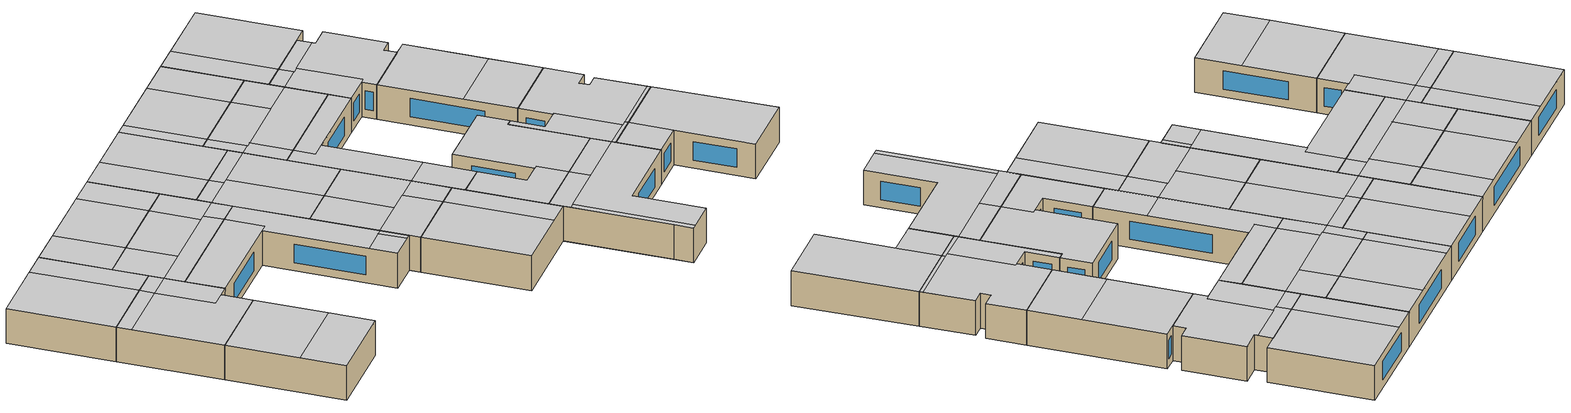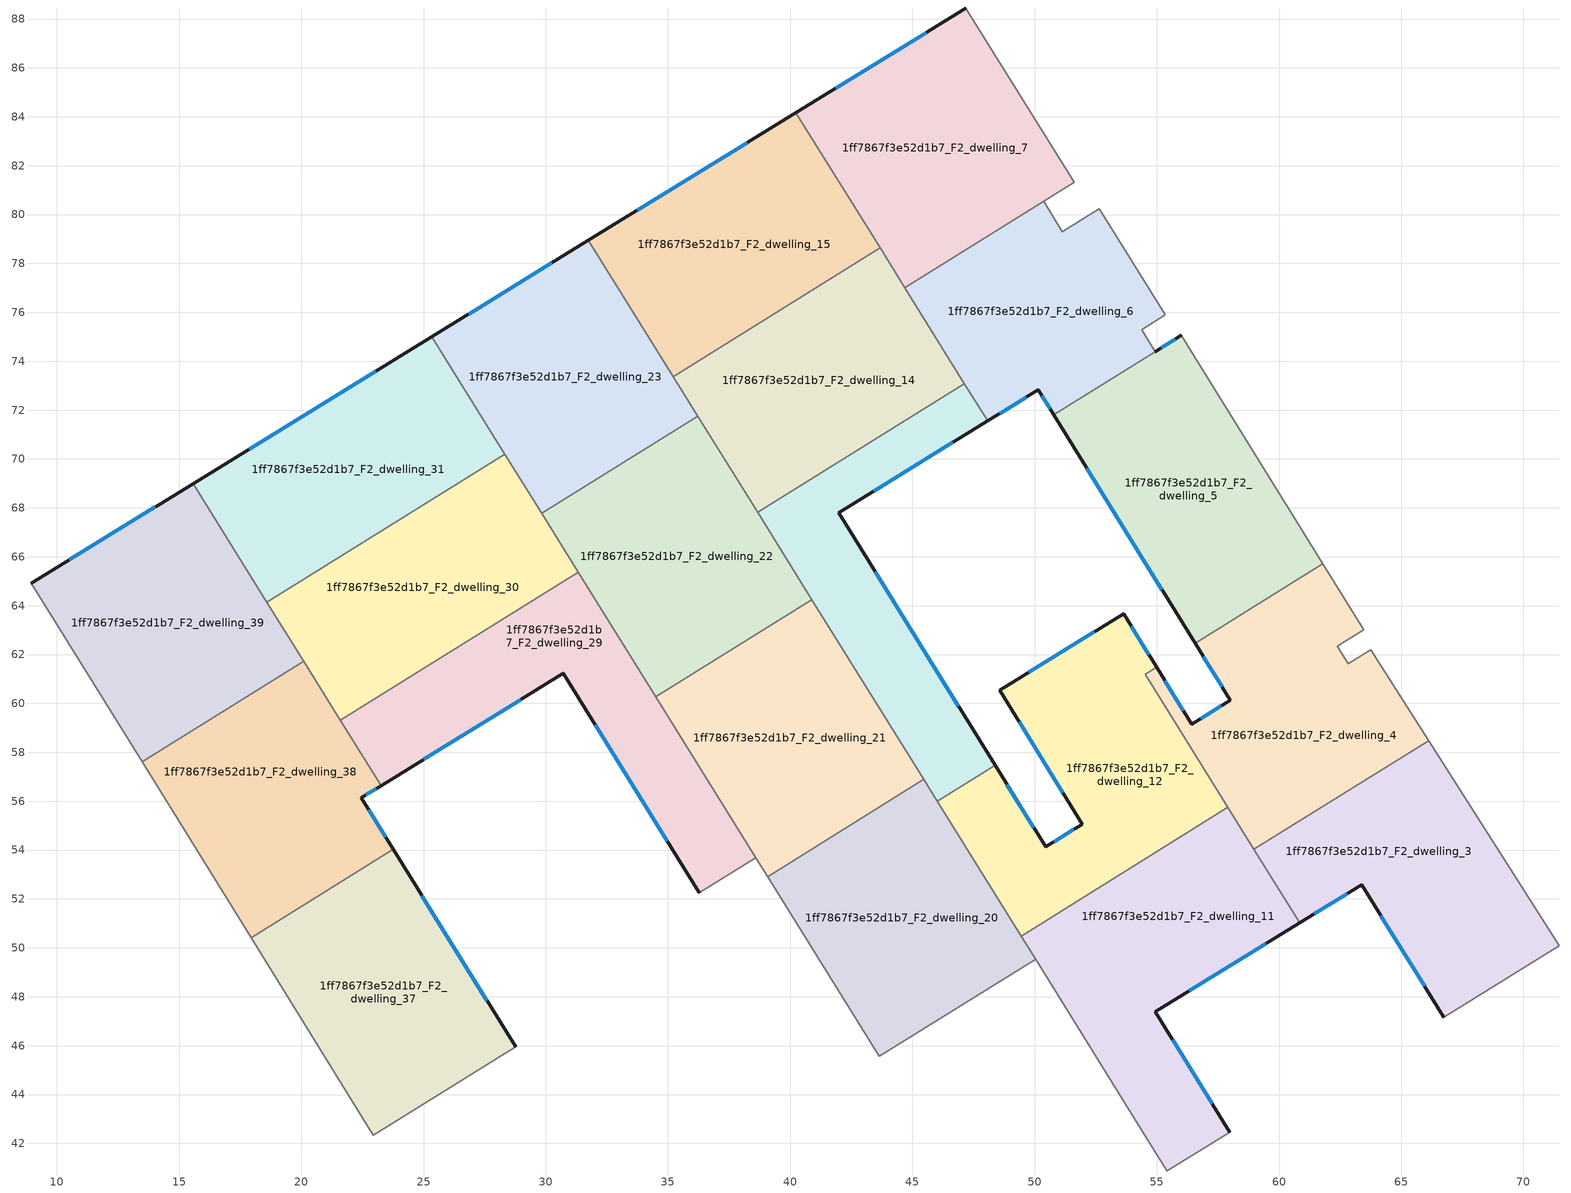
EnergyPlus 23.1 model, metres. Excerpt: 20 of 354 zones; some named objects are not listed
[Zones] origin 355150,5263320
1ff7867f3e52d1b7_F2_dwelling_11
 floor to 1ff7867f3e52d1b7_F1_dwelling_11 (EU_floor_Construction): 57.91,55.75 60.84,51.03 54.93,47.39 57.98,42.46 55.42,40.87 49.45,50.49 z6
 wall outside (EU_wall_Construction): 57.98,42.46 54.93,47.39 60.84,51.03 z6:9
 wall to 1ff7867f3e52d1b7_F2_dwelling_10 (EU_wall_Construction): 55.42,40.87 57.98,42.46 z6:9
 wall to 1ff7867f3e52d1b7_F2_dwelling_12 (EU_wall_Construction): 57.91,55.75 49.45,50.49 z6:9
 wall to 1ff7867f3e52d1b7_F2_dwelling_19 (EU_wall_Construction): 50.04,49.53 54.61,42.18 z6:9
 wall to 1ff7867f3e52d1b7_F2_dwelling_3 (EU_wall_Construction): 60.84,51.03 58.97,54.03 z6:9
 wall to 1ff7867f3e52d1b7_F2_dwelling_18 (EU_wall_Construction): 54.61,42.17 55.42,40.87 z6:9
 wall to 1ff7867f3e52d1b7_F2_dwelling_20 (EU_wall_Construction): 49.45,50.48 50.04,49.53 z6:9
 wall to 1ff7867f3e52d1b7_F2_dwelling_4 (EU_wall_Construction): 58.97,54.03 57.91,55.75 z6:9
 window (EU_Window_Construction): 57.27,43.62 55.65,46.24 / 56.32,48.25 59.45,50.18 z6.7:8.3
 ceiling to 1ff7867f3e52d1b7_F3_dwelling_21 (EU_floor_Construction): 57.98,42.46 54.93,47.39 60.84,51.03 58.81,54.3 50.74,49.28 55.82,41.12 z9
 ceiling to 1ff7867f3e52d1b7_F3_dwelling_15 (EU_floor_Construction): 58.81,54.3 57.91,55.75 53.6,53.07 54.5,51.62 z9
 ceiling to 1ff7867f3e52d1b7_F3_dwelling_16 (EU_floor_Construction): 54.5,51.62 53.6,53.07 49.45,50.49 50.35,49.04 z9
 ceiling to 1ff7867f3e52d1b7_F3_dwelling_22 (EU_floor_Construction): 55.82,41.12 50.74,49.28 50.35,49.04 55.42,40.87 z9
1ff7867f3e52d1b7_F2_dwelling_12
 floor to 1ff7867f3e52d1b7_F1_dwelling_12 (EU_floor_Construction): 54.99,61.48 54.52,61.19 57.91,55.75 49.45,50.49 46.02,56 48.38,57.46 50.45,54.13 51.96,55.06 48.57,60.54 53.64,63.66 z6
 wall outside (EU_wall_Construction): 54.99,61.48 53.64,63.66 48.57,60.54 51.96,55.06 50.45,54.13 48.38,57.46 z6:9
 wall to 1ff7867f3e52d1b7_F2_dwelling_13 (EU_wall_Construction): 48.38,57.46 46.02,56 z6:9
 wall to 1ff7867f3e52d1b7_F2_dwelling_4 (EU_wall_Construction): 57.91,55.75 54.52,61.19 54.99,61.48 z6:9
 wall to 1ff7867f3e52d1b7_F2_dwelling_20 (EU_wall_Construction): 46.02,56 49.45,50.49 z6:9
 window (EU_Window_Construction): 49.96,54.91 48.87,56.68 / 51.6,54.84 50.8,54.35 / 49.36,59.25 51.16,56.35 / 52.45,62.93 49.76,61.27 / 54.67,61.99 53.95,63.15 z6.7:8.3
 ceiling to 1ff7867f3e52d1b7_F3_dwelling_15 (EU_floor_Construction): 57.91,55.75 54.52,61.19 54.99,61.48 53.64,63.66 48.57,60.54 51.96,55.06 52.24,55.24 53.6,53.07 z9
 ceiling to 1ff7867f3e52d1b7_F3_dwelling_16 (EU_floor_Construction): 53.6,53.07 52.24,55.24 50.45,54.13 48.38,57.46 46.02,56 49.45,50.49 z9
1ff7867f3e52d1b7_F2_dwelling_13
 floor to 1ff7867f3e52d1b7_F1_dwelling_13 (EU_floor_Construction): 47.13,73.08 48.08,71.56 41.98,67.81 48.38,57.46 46.02,56 38.67,67.82 z6
 wall outside (EU_wall_Construction): 48.38,57.46 41.98,67.81 48.08,71.56 z6:9
 wall to 1ff7867f3e52d1b7_F2_dwelling_21 (EU_wall_Construction): 40.89,64.25 45.46,56.89 z6:9
 wall to 1ff7867f3e52d1b7_F2_dwelling_14 (EU_wall_Construction): 47.13,73.08 38.67,67.82 z6:9
 wall to 1ff7867f3e52d1b7_F2_dwelling_6 (EU_wall_Construction): 48.08,71.56 47.13,73.08 z6:9
 wall to 1ff7867f3e52d1b7_F2_dwelling_20 (EU_wall_Construction): 45.46,56.89 46.02,56 z6:9
 wall to 1ff7867f3e52d1b7_F2_dwelling_22 (EU_wall_Construction): 38.67,67.82 40.89,64.25 z6:9
 window (EU_Window_Construction): 43.41,68.69 46.64,70.68 / 46.88,59.89 43.48,65.38 z6.7:8.3
 ceiling to 1ff7867f3e52d1b7_F3_dwelling_10 (EU_floor_Construction): 46.15,61.07 41.98,67.81 40.86,67.12 39.94,68.61 38.67,67.82 43.78,59.6 z9
 ceiling to 1ff7867f3e52d1b7_F3_dwelling_9 (EU_floor_Construction): 48.08,71.56 47.13,73.08 39.94,68.61 40.86,67.12 z9
 ceiling to 1ff7867f3e52d1b7_F3_dwelling_16 (EU_floor_Construction): 48.38,57.46 46.15,61.07 43.78,59.6 46.02,56 z9
1ff7867f3e52d1b7_F2_dwelling_14
 floor to 1ff7867f3e52d1b7_F1_dwelling_14 (EU_floor_Construction): 43.68,78.63 47.13,73.08 38.67,67.82 35.21,73.37 z6
 wall to 1ff7867f3e52d1b7_F2_dwelling_15 (EU_wall_Construction): 43.68,78.63 35.21,73.37 z6:9
 wall to 1ff7867f3e52d1b7_F2_dwelling_22 (EU_wall_Construction): 36.22,71.75 38.67,67.82 z6:9
 wall to 1ff7867f3e52d1b7_F2_dwelling_7 (EU_wall_Construction): 44.69,77.01 43.68,78.63 z6:9
 wall to 1ff7867f3e52d1b7_F2_dwelling_6 (EU_wall_Construction): 47.13,73.08 44.69,77.01 z6:9
 wall to 1ff7867f3e52d1b7_F2_dwelling_23 (EU_wall_Construction): 35.21,73.37 36.22,71.75 z6:9
 ceiling to 1ff7867f3e52d1b7_F3_dwelling_2 (EU_floor_Construction): 42.54,74.24 40.88,76.9 36.12,73.94 37.77,71.27 z9
 ceiling to 1ff7867f3e52d1b7_F3_dwelling_9 (EU_floor_Construction): 47.13,73.08 45.33,75.97 38.14,71.5 39.94,68.61 z9
 ceiling to 1ff7867f3e52d1b7_F3_dwelling_1 (EU_floor_Construction): 45.33,75.97 43.68,78.63 40.88,76.9 42.54,74.24 z9
 ceiling to 1ff7867f3e52d1b7_F3_dwelling_10 (EU_floor_Construction): 39.94,68.61 38.14,71.5 36.87,70.71 38.67,67.82 z9
 ceiling to 1ff7867f3e52d1b7_F3_dwelling_3 (EU_floor_Construction): 37.77,71.27 36.12,73.94 35.21,73.37 36.87,70.71 z9
1ff7867f3e52d1b7_F2_dwelling_15
 floor to 1ff7867f3e52d1b7_F1_dwelling_15 (EU_floor_Construction): 40.23,84.17 43.68,78.63 35.21,73.37 31.75,78.95 z6
 wall outside (EU_wall_Construction): 40.23,84.17 31.75,78.95 z6:9
 wall to 1ff7867f3e52d1b7_F2_dwelling_23 (EU_wall_Construction): 31.75,78.95 35.21,73.37 z6:9
 wall to 1ff7867f3e52d1b7_F2_dwelling_7 (EU_wall_Construction): 43.68,78.64 40.23,84.17 z6:9
 window (EU_Window_Construction): 38.24,82.94 33.74,80.17 z6.7:8.3
 ceiling to 1ff7867f3e52d1b7_F3_dwelling_1 (EU_floor_Construction): 43.68,78.63 40.23,84.17 37.43,82.45 40.88,76.9 z9
 ceiling to 1ff7867f3e52d1b7_F3_dwelling_2 (EU_floor_Construction): 40.88,76.9 37.43,82.45 32.66,79.5 36.12,73.94 z9
 ceiling adiabatic (EU_roof_Construction): 36.12,73.94 32.66,79.5 31.75,78.95 35.21,73.37 z9
1ff7867f3e52d1b7_F2_dwelling_20
 floor to 1ff7867f3e52d1b7_F1_dwelling_20 (EU_floor_Construction): 45.46,56.89 50.04,49.53 43.65,45.56 39.07,52.92 z6
 wall to 1ff7867f3e52d1b7_F2_dwelling_19 (EU_wall_Construction): 43.65,45.56 50.04,49.53 z6:9
 wall to 1ff7867f3e52d1b7_F2_dwelling_21 (EU_wall_Construction): 45.46,56.89 39.07,52.92 z6:9
 wall to 1ff7867f3e52d1b7_F2_dwelling_28 (EU_wall_Construction): 39.07,52.92 43.65,45.56 z6:9
 ceiling to 1ff7867f3e52d1b7_F3_dwelling_17 (EU_floor_Construction): 48.22,48.4 43.64,55.76 39.07,52.92 43.65,45.56 z9
 ceiling to 1ff7867f3e52d1b7_F3_dwelling_16 (EU_floor_Construction): 50.04,49.53 45.46,56.89 43.64,55.76 48.22,48.4 z9
1ff7867f3e52d1b7_F2_dwelling_21
 floor to 1ff7867f3e52d1b7_F1_dwelling_21 (EU_floor_Construction): 40.89,64.25 45.46,56.89 39.07,52.92 34.5,60.28 z6
 wall to 1ff7867f3e52d1b7_F2_dwelling_22 (EU_wall_Construction): 40.89,64.25 34.5,60.28 z6:9
 wall to 1ff7867f3e52d1b7_F2_dwelling_29 (EU_wall_Construction): 34.5,60.28 38.59,53.69 z6:9
 wall to 1ff7867f3e52d1b7_F2_dwelling_28 (EU_wall_Construction): 38.59,53.69 39.07,52.92 z6:9
 ceiling to 1ff7867f3e52d1b7_F3_dwelling_17 (EU_floor_Construction): 43.64,55.76 41.96,58.46 37.39,55.62 39.07,52.92 z9
 ceiling to 1ff7867f3e52d1b7_F3_dwelling_11 (EU_floor_Construction): 40.35,57.47 37.46,62.12 34.5,60.28 37.39,55.62 z9
 ceiling to 1ff7867f3e52d1b7_F3_dwelling_10 (EU_floor_Construction): 43.78,59.6 40.89,64.25 37.46,62.12 40.35,57.47 z9
 ceiling to 1ff7867f3e52d1b7_F3_dwelling_16 (EU_floor_Construction): 45.46,56.89 43.78,59.6 41.96,58.46 43.64,55.76 z9
1ff7867f3e52d1b7_F2_dwelling_22
 floor to 1ff7867f3e52d1b7_F1_dwelling_22 (EU_floor_Construction): 36.22,71.75 40.89,64.25 34.5,60.28 29.84,67.78 z6
 wall to 1ff7867f3e52d1b7_F2_dwelling_23 (EU_wall_Construction): 36.22,71.75 29.84,67.78 z6:9
 wall to 1ff7867f3e52d1b7_F2_dwelling_30 (EU_wall_Construction): 29.84,67.78 31.33,65.37 z6:9
 wall to 1ff7867f3e52d1b7_F2_dwelling_29 (EU_wall_Construction): 31.33,65.37 34.5,60.28 z6:9
 ceiling to 1ff7867f3e52d1b7_F3_dwelling_10 (EU_floor_Construction): 40.89,64.25 36.87,70.71 33.44,68.58 37.46,62.12 z9
 ceiling to 1ff7867f3e52d1b7_F3_dwelling_11 (EU_floor_Construction): 37.46,62.12 33.44,68.58 30.48,66.74 34.5,60.28 z9
 ceiling to 1ff7867f3e52d1b7_F3_dwelling_3 (EU_floor_Construction): 36.87,70.71 36.22,71.75 32.38,69.36 33.02,68.32 z9
 ceiling to 1ff7867f3e52d1b7_F3_dwelling_4 (EU_floor_Construction): 33.02,68.32 32.38,69.36 29.84,67.78 30.48,66.74 z9
1ff7867f3e52d1b7_F2_dwelling_23
 floor to 1ff7867f3e52d1b7_F1_dwelling_23 (EU_floor_Construction): 31.75,78.95 36.22,71.75 29.84,67.78 25.34,75 z6
 wall outside (EU_wall_Construction): 31.75,78.95 25.34,75 z6:9
 wall to 1ff7867f3e52d1b7_F2_dwelling_31 (EU_wall_Construction): 25.34,75 28.33,70.2 z6:9
 wall to 1ff7867f3e52d1b7_F2_dwelling_30 (EU_wall_Construction): 28.33,70.2 29.84,67.78 z6:9
 window (EU_Window_Construction): 30.24,78.02 26.85,75.93 z6.7:8.3
 ceiling to 1ff7867f3e52d1b7_F3_dwelling_3 (EU_floor_Construction): 36.22,71.75 31.75,78.95 27.89,76.57 32.38,69.36 z9
 ceiling adiabatic (EU_roof_Construction): 32.38,69.36 27.89,76.57 25.34,75 29.84,67.78 z9
1ff7867f3e52d1b7_F2_dwelling_29
 floor to 1ff7867f3e52d1b7_F1_dwelling_29 (EU_floor_Construction): 31.33,65.37 38.59,53.69 36.28,52.25 30.72,61.22 23.26,56.63 21.59,59.32 z6
 wall outside (EU_wall_Construction): 23.26,56.63 30.72,61.22 36.28,52.25 z6:9
 wall to 1ff7867f3e52d1b7_F2_dwelling_30 (EU_wall_Construction): 31.33,65.37 21.59,59.32 z6:9
 wall to 1ff7867f3e52d1b7_F2_dwelling_28 (EU_wall_Construction): 36.28,52.25 38.59,53.69 z6:9
 wall to 1ff7867f3e52d1b7_F2_dwelling_38 (EU_wall_Construction): 21.59,59.32 23.26,56.63 z6:9
 window (EU_Window_Construction): 32.03,59.12 34.98,54.36 / 25.01,57.71 28.97,60.15 z6.7:8.3
 ceiling to 1ff7867f3e52d1b7_F3_dwelling_11 (EU_floor_Construction): 37.39,55.62 31.33,65.37 29.59,64.29 31.29,61.57 30.72,61.22 35.08,54.19 z9
 ceiling to 1ff7867f3e52d1b7_F3_dwelling_18 (EU_floor_Construction): 38.22,53.45 37.01,55.39 35.08,54.19 36.28,52.25 z9
 ceiling to 1ff7867f3e52d1b7_F3_dwelling_12 (EU_floor_Construction): 31.29,61.57 29.59,64.29 21.59,59.32 23.26,56.63 z9
 ceiling to 1ff7867f3e52d1b7_F3_dwelling_17 (EU_floor_Construction): 38.59,53.69 37.39,55.62 37.01,55.39 38.22,53.45 z9
1ff7867f3e52d1b7_F2_dwelling_3
 floor to 1ff7867f3e52d1b7_F1_dwelling_3 (EU_floor_Construction): 66.11,58.48 71.45,50.08 66.74,47.15 63.38,52.59 60.84,51.03 58.97,54.04 z6
 wall outside (EU_wall_Construction): 60.84,51.03 63.38,52.59 66.74,47.15 z6:9
 wall to 1ff7867f3e52d1b7_F2_dwelling_4 (EU_wall_Construction): 66.11,58.48 58.97,54.04 z6:9
 wall adiabatic (EU_wall_Construction): 71.45,50.08 66.11,58.48 z6:9
 wall to 1ff7867f3e52d1b7_F2_dwelling_2 (EU_wall_Construction): 66.74,47.15 71.45,50.08 z6:9
 window (EU_Window_Construction): 64.17,51.31 65.95,48.43 / 61.44,51.4 62.78,52.22 z6.7:8.3
 ceiling to 1ff7867f3e52d1b7_F3_dwelling_20 (EU_floor_Construction): 71.45,50.08 66.11,58.48 61.53,55.62 63.4,52.61 63.38,52.59 66.74,47.15 z9
 ceiling to 1ff7867f3e52d1b7_F3_dwelling_21 (EU_floor_Construction): 63.4,52.61 61.53,55.62 58.97,54.04 60.84,51.03 z9
1ff7867f3e52d1b7_F2_dwelling_30
 floor to 1ff7867f3e52d1b7_F1_dwelling_30 (EU_floor_Construction): 28.33,70.2 31.33,65.37 21.59,59.32 18.59,64.14 z6
 wall to 1ff7867f3e52d1b7_F2_dwelling_31 (EU_wall_Construction): 28.33,70.2 18.59,64.14 z6:9
 wall to 1ff7867f3e52d1b7_F2_dwelling_39 (EU_wall_Construction): 18.59,64.14 20.1,61.72 z6:9
 wall to 1ff7867f3e52d1b7_F2_dwelling_38 (EU_wall_Construction): 20.1,61.72 21.59,59.32 z6:9
 ceiling to 1ff7867f3e52d1b7_F3_dwelling_12 (EU_floor_Construction): 29.59,64.29 28.74,65.66 20.74,60.68 21.59,59.32 z9
 ceiling to 1ff7867f3e52d1b7_F3_dwelling_5 (EU_floor_Construction): 28.28,65.37 26.13,68.83 21.4,65.89 23.55,62.43 z9
 ceiling to 1ff7867f3e52d1b7_F3_dwelling_11 (EU_floor_Construction): 31.33,65.37 30.48,66.74 28.74,65.66 29.59,64.29 z9
 ceiling to 1ff7867f3e52d1b7_F3_dwelling_6 (EU_floor_Construction): 23.55,62.43 21.4,65.89 18.59,64.14 20.74,60.68 z9
 ceiling to 1ff7867f3e52d1b7_F3_dwelling_4 (EU_floor_Construction): 30.48,66.74 28.33,70.2 26.13,68.83 28.28,65.37 z9
1ff7867f3e52d1b7_F2_dwelling_31
 floor to 1ff7867f3e52d1b7_F1_dwelling_31 (EU_floor_Construction): 25.34,75 28.33,70.2 18.59,64.14 15.58,68.99 z6
 wall outside (EU_wall_Construction): 25.34,75 15.58,68.99 z6:9
 wall to 1ff7867f3e52d1b7_F2_dwelling_39 (EU_wall_Construction): 15.58,68.99 18.59,64.15 z6:9
 window (EU_Window_Construction): 23.05,73.59 17.87,70.41 z6.7:8.3
 ceiling to 1ff7867f3e52d1b7_F3_dwelling_5 (EU_floor_Construction): 26.13,68.83 23.14,73.65 18.4,70.73 21.4,65.89 z9
 ceiling adiabatic (EU_roof_Construction): 21.4,65.89 18.4,70.73 15.58,68.99 18.59,64.14 z9
 ceiling to 1ff7867f3e52d1b7_F3_dwelling_4 (EU_floor_Construction): 28.33,70.2 25.34,75 23.14,73.65 26.13,68.83 z9
1ff7867f3e52d1b7_F2_dwelling_37
 floor to 1ff7867f3e52d1b7_F1_dwelling_37 (EU_floor_Construction): 23.76,54.03 28.77,45.94 22.95,42.33 17.94,50.42 z6
 wall outside (EU_wall_Construction): 28.77,45.94 23.76,54.03 z6:9
 wall to 1ff7867f3e52d1b7_F2_dwelling_36 (EU_wall_Construction): 22.95,42.33 28.77,45.94 z6:9
 wall adiabatic (EU_wall_Construction): 17.94,50.42 22.95,42.33 z6:9
 wall to 1ff7867f3e52d1b7_F2_dwelling_38 (EU_wall_Construction): 23.76,54.03 17.94,50.42 z6:9
 window (EU_Window_Construction): 27.59,47.84 24.93,52.13 z6.7:8.3
 ceiling to 1ff7867f3e52d1b7_F3_dwelling_13 (EU_floor_Construction): 26.84,49.06 23.76,54.03 17.94,50.42 21.02,45.44 z9
 ceiling to 1ff7867f3e52d1b7_F3_dwelling_19 (EU_floor_Construction): 28.77,45.94 26.84,49.06 21.02,45.44 22.95,42.33 z9
1ff7867f3e52d1b7_F2_dwelling_38
 floor to 1ff7867f3e52d1b7_F1_dwelling_38 (EU_floor_Construction): 20.1,61.72 23.26,56.63 22.45,56.14 23.76,54.03 17.94,50.42 13.49,57.61 z6
 wall outside (EU_wall_Construction): 23.76,54.03 22.45,56.14 23.26,56.63 z6:9
 wall adiabatic (EU_wall_Construction): 13.49,57.61 17.94,50.42 z6:9
 wall to 1ff7867f3e52d1b7_F2_dwelling_39 (EU_wall_Construction): 20.1,61.72 13.49,57.61 z6:9
 window (EU_Window_Construction): 22.64,56.25 23.07,56.52 / 23.45,54.53 22.76,55.64 z6.7:8.3
 ceiling to 1ff7867f3e52d1b7_F3_dwelling_13 (EU_floor_Construction): 23.76,54.03 22.45,56.14 21.33,55.45 18.82,59.49 14.13,56.57 17.94,50.42 z9
 ceiling to 1ff7867f3e52d1b7_F3_dwelling_7 (EU_floor_Construction): 18.82,59.49 18.84,59.5 18.2,60.54 13.49,57.61 14.13,56.57 z9
 ceiling to 1ff7867f3e52d1b7_F3_dwelling_12 (EU_floor_Construction): 23.26,56.63 20.74,60.68 18.82,59.49 21.33,55.45 z9
 ceiling to 1ff7867f3e52d1b7_F3_dwelling_6 (EU_floor_Construction): 20.74,60.68 20.1,61.72 18.2,60.54 18.84,59.5 z9
1ff7867f3e52d1b7_F2_dwelling_39
 floor to 1ff7867f3e52d1b7_F1_dwelling_39 (EU_floor_Construction): 15.58,68.99 20.1,61.72 13.49,57.61 8.96,64.92 z6
 wall outside (EU_wall_Construction): 15.58,68.99 8.96,64.92 z6:9
 wall adiabatic (EU_wall_Construction): 8.96,64.92 13.49,57.61 z6:9
 window (EU_Window_Construction): 14.02,68.04 10.51,65.88 z6.7:8.3
 ceiling to 1ff7867f3e52d1b7_F3_dwelling_7 (EU_floor_Construction): 18.2,60.54 13.67,67.82 8.96,64.92 13.49,57.61 z9
 ceiling to 1ff7867f3e52d1b7_F3_dwelling_6 (EU_floor_Construction): 20.1,61.72 15.58,68.99 13.67,67.82 18.2,60.54 z9
1ff7867f3e52d1b7_F2_dwelling_4
 floor to 1ff7867f3e52d1b7_F1_dwelling_4 (EU_floor_Construction): 63.46,63.01 62.38,62.33 62.83,61.62 63.75,62.2 66.11,58.48 58.97,54.04 54.52,61.19 54.99,61.48 56.43,59.16 58.01,60.13 56.57,62.46 61.79,65.71 z6
 wall outside (EU_wall_Construction): 56.57,62.46 58.01,60.13 56.43,59.16 54.99,61.48 z6:9
 wall to 1ff7867f3e52d1b7_F2_dwelling_5 (EU_wall_Construction): 61.79,65.71 56.57,62.46 z6:9
 wall adiabatic (EU_wall_Construction): 66.11,58.48 63.75,62.2 62.83,61.62 62.38,62.33 63.46,63.01 61.79,65.71 z6:9
 window (EU_Window_Construction): 57.64,59.9 56.8,59.38 / 56.91,61.91 57.67,60.67 / 56.09,59.7 55.33,60.93 z6.7:8.3
 ceiling to 1ff7867f3e52d1b7_F3_dwelling_14 (EU_floor_Construction): 65.95,58.74 63.75,62.2 62.83,61.62 62.38,62.33 63.46,63.01 61.79,65.71 56.57,62.46 58.01,60.13 58.17,60.23 61.01,55.67 z9
 ceiling to 1ff7867f3e52d1b7_F3_dwelling_21 (EU_floor_Construction): 61.53,55.62 61.36,55.89 58.81,54.3 58.97,54.04 z9
 ceiling to 1ff7867f3e52d1b7_F3_dwelling_20 (EU_floor_Construction): 66.11,58.48 65.95,58.74 61.36,55.89 61.53,55.62 z9
 ceiling to 1ff7867f3e52d1b7_F3_dwelling_15 (EU_floor_Construction): 61.01,55.67 58.17,60.22 58.01,60.12 56.43,59.16 54.99,61.48 54.52,61.19 58.81,54.3 z9
1ff7867f3e52d1b7_F2_dwelling_5
 floor to 1ff7867f3e52d1b7_F1_dwelling_5 (EU_floor_Construction): 56,75.05 61.79,65.71 56.57,62.46 50.78,71.81 z6
 wall outside (EU_wall_Construction): 50.78,71.81 56.57,62.46 / 56,75.05 54.94,74.39 z6:9
 wall adiabatic (EU_wall_Construction): 61.79,65.71 56,75.05 z6:9
 wall to 1ff7867f3e52d1b7_F2_dwelling_6 (EU_wall_Construction): 54.94,74.39 50.78,71.81 z6:9
 window (EU_Window_Construction): 52.14,69.61 55.21,64.65 / 55.75,74.9 55.19,74.55 z6.7:8.3
 ceiling to 1ff7867f3e52d1b7_F3_dwelling_8 (EU_floor_Construction): 59.51,69.38 56,75.05 50.78,71.81 54.29,66.13 z9
 ceiling to 1ff7867f3e52d1b7_F3_dwelling_14 (EU_floor_Construction): 61.79,65.71 59.51,69.38 54.29,66.13 56.57,62.46 z9
1ff7867f3e52d1b7_F2_dwelling_6
 floor to 1ff7867f3e52d1b7_F1_dwelling_6 (EU_floor_Construction): 52.65,80.23 55.33,75.89 54.38,75.3 54.93,74.39 50.78,71.81 50.15,72.83 48.08,71.56 44.69,77.01 50.37,80.54 51.14,79.3 z6
 wall outside (EU_wall_Construction): 48.08,71.56 50.15,72.83 50.78,71.81 z6:9
 wall to 1ff7867f3e52d1b7_F2_dwelling_7 (EU_wall_Construction): 50.37,80.54 44.69,77.01 z6:9
 wall adiabatic (EU_wall_Construction): 54.93,74.39 54.38,75.3 55.33,75.89 52.65,80.23 51.14,79.3 50.37,80.54 z6:9
 window (EU_Window_Construction): 50.3,72.59 50.63,72.05 / 48.56,71.86 49.66,72.53 z6.7:8.3
 ceiling to 1ff7867f3e52d1b7_F3_dwelling_8 (EU_floor_Construction): 54.93,74.39 54.38,75.3 55.33,75.89 52.65,80.23 51.14,79.3 51.01,79.5 47.76,77.48 50.51,73.05 50.15,72.83 50.78,71.81 z9
 ceiling to 1ff7867f3e52d1b7_F3_dwelling_0 (EU_floor_Construction): 51.01,79.5 50.37,80.54 46.67,78.24 47.32,77.21 z9
 ceiling to 1ff7867f3e52d1b7_F3_dwelling_9 (EU_floor_Construction): 50.51,73.05 47.76,77.48 45.33,75.97 48.08,71.56 z9
 ceiling to 1ff7867f3e52d1b7_F3_dwelling_1 (EU_floor_Construction): 47.31,77.21 46.67,78.24 44.69,77.01 45.33,75.97 z9
1ff7867f3e52d1b7_F2_dwelling_7
 floor to 1ff7867f3e52d1b7_F1_dwelling_7 (EU_floor_Construction): 47.19,88.45 51.62,81.31 50.37,80.54 44.69,77.01 40.23,84.17 z6
 wall outside (EU_wall_Construction): 47.19,88.45 40.23,84.17 z6:9
 wall adiabatic (EU_wall_Construction): 51.61,81.32 47.19,88.45 / 50.37,80.54 51.62,81.31 z6:9
 window (EU_Window_Construction): 45.56,87.45 41.87,85.18 z6.7:8.3
 ceiling to 1ff7867f3e52d1b7_F3_dwelling_0 (EU_floor_Construction): 50.37,80.54 51.62,81.31 47.19,88.45 42.22,85.39 46.67,78.24 z9
 ceiling to 1ff7867f3e52d1b7_F3_dwelling_1 (EU_floor_Construction): 46.67,78.24 42.22,85.39 40.23,84.17 44.69,77.01 z9
[Building]
EU S2 Campaign: North Axis=0; Terrain=City; Solar Distribution=FullExterior
[Site:Location]
Budapest.Ferenc.Liszt.Intl.AP: Latitude=47.437; Longitude=19.256; Time Zone=1; Elevation=185
[SizingPeriod:WeatherFileDays]
AnnualSizingPeriod: Begin Month=1; Begin Day of Month=1; End Month=12; End Day of Month=31; Day of Week for Start Day=Monday; Use Weather File Daylight Saving Period=No; Use Weather File Rain and Snow Indicators=No
[MATERIAL]
EU_InternalMass_Material: Roughness=MediumRough; Thickness=0.1; Conductivity=1; Density=1800; Specific Heat=900; Thermal Absorptance=0.9; Solar Absorptance=0.7; Visible Absorptance=0.7
[MATERIAL:NOMASS] Roughness=MediumRough; Thermal Absorptance=0.9; Solar Absorptance=0.7; Visible Absorptance=0.7
Name | Thermal Resistance
EU_wall_NoMass | 0.832559
EU_roof_NoMass | 1.39638
EU_floor_NoMass | 0.872794
[WINDOWMATERIAL:SIMPLEGLAZINGSYSTEM]
EU_Window_SimpleGlazing: UFactor=2.79869; Solar Heat Gain Coefficient=0.75; Visible Transmittance=0.75
[CONSTRUCTION]
EU_wall_Construction: EU_wall_NoMass
EU_roof_Construction: EU_roof_NoMass
EU_floor_Construction: EU_floor_NoMass
EU_Window_Construction: EU_Window_SimpleGlazing
EU_InternalMass_Construction: EU_InternalMass_Material
[ZONE] Type=1; Multiplier=1; Ceiling Height=autocalculate; Floor Area=autocalculate; Part of Total Floor Area=Yes
Name | Volume
1ff7867f3e52d1b7_F2_dwelling_11 | 217.928
1ff7867f3e52d1b7_F2_dwelling_12 | 217.924
1ff7867f3e52d1b7_F2_dwelling_13 | 154.932
1ff7867f3e52d1b7_F2_dwelling_14; 1ff7867f3e52d1b7_F2_dwelling_21 | 195.544
1ff7867f3e52d1b7_F2_dwelling_15 | 195.53
1ff7867f3e52d1b7_F2_dwelling_20 | 195.543
1ff7867f3e52d1b7_F2_dwelling_22 | 199.345
1ff7867f3e52d1b7_F2_dwelling_23 | 191.72
1ff7867f3e52d1b7_F2_dwelling_29 | 195.517
1ff7867f3e52d1b7_F2_dwelling_3 | 195.528
1ff7867f3e52d1b7_F2_dwelling_30 | 195.507
1ff7867f3e52d1b7_F2_dwelling_31 | 195.512
1ff7867f3e52d1b7_F2_dwelling_37 | 195.509
1ff7867f3e52d1b7_F2_dwelling_38 | 190.759
1ff7867f3e52d1b7_F2_dwelling_39 | 200.257
1ff7867f3e52d1b7_F2_dwelling_4 | 195.516
1ff7867f3e52d1b7_F2_dwelling_5 | 202.758
1ff7867f3e52d1b7_F2_dwelling_6 | 173.513
1ff7867f3e52d1b7_F2_dwelling_7 | 206.064
[INTERNALMASS] Construction=EU_InternalMass_Construction
Name | Zone or ZoneList | Surface Area
1ff7867f3e52d1b7_F2_dwelling_3_EU_InternalMass | 1ff7867f3e52d1b7_F2_dwelling_3 | 65.1759
1ff7867f3e52d1b7_F2_dwelling_4_EU_InternalMass | 1ff7867f3e52d1b7_F2_dwelling_4 | 65.1718
1ff7867f3e52d1b7_F2_dwelling_5_EU_InternalMass | 1ff7867f3e52d1b7_F2_dwelling_5 | 67.5878
1ff7867f3e52d1b7_F2_dwelling_6_EU_InternalMass | 1ff7867f3e52d1b7_F2_dwelling_6 | 57.8376
1ff7867f3e52d1b7_F2_dwelling_7_EU_InternalMass | 1ff7867f3e52d1b7_F2_dwelling_7 | 68.6884
1ff7867f3e52d1b7_F2_dwelling_11_EU_InternalMass | 1ff7867f3e52d1b7_F2_dwelling_11 | 72.6426
1ff7867f3e52d1b7_F2_dwelling_12_EU_InternalMass | 1ff7867f3e52d1b7_F2_dwelling_12 | 72.643
1ff7867f3e52d1b7_F2_dwelling_13_EU_InternalMass | 1ff7867f3e52d1b7_F2_dwelling_13 | 51.6442
1ff7867f3e52d1b7_F2_dwelling_14_EU_InternalMass | 1ff7867f3e52d1b7_F2_dwelling_14 | 65.1814
1ff7867f3e52d1b7_F2_dwelling_15_EU_InternalMass | 1ff7867f3e52d1b7_F2_dwelling_15 | 65.1764
1ff7867f3e52d1b7_F2_dwelling_20_EU_InternalMass | 1ff7867f3e52d1b7_F2_dwelling_20 | 65.1813
1ff7867f3e52d1b7_F2_dwelling_21_EU_InternalMass | 1ff7867f3e52d1b7_F2_dwelling_21 | 65.1813
1ff7867f3e52d1b7_F2_dwelling_22_EU_InternalMass | 1ff7867f3e52d1b7_F2_dwelling_22 | 66.4484
1ff7867f3e52d1b7_F2_dwelling_23_EU_InternalMass | 1ff7867f3e52d1b7_F2_dwelling_23 | 63.9068
1ff7867f3e52d1b7_F2_dwelling_29_EU_InternalMass | 1ff7867f3e52d1b7_F2_dwelling_29 | 65.1726
1ff7867f3e52d1b7_F2_dwelling_30_EU_InternalMass | 1ff7867f3e52d1b7_F2_dwelling_30 | 65.1692
1ff7867f3e52d1b7_F2_dwelling_31_EU_InternalMass | 1ff7867f3e52d1b7_F2_dwelling_31 | 65.1707
1ff7867f3e52d1b7_F2_dwelling_37_EU_InternalMass | 1ff7867f3e52d1b7_F2_dwelling_37 | 65.1694
1ff7867f3e52d1b7_F2_dwelling_38_EU_InternalMass | 1ff7867f3e52d1b7_F2_dwelling_38 | 63.5863
1ff7867f3e52d1b7_F2_dwelling_39_EU_InternalMass | 1ff7867f3e52d1b7_F2_dwelling_39 | 66.7523
[OTHEREQUIPMENT] Fuel Type=Electricity; Design Level Calculation Method=Watts/Area; Power per Zone Floor Area=1; Fraction Latent=0; Fraction Radiant=0; Fraction Lost=0; Carbon Dioxide Generation Rate=0; EndUse Subcategory=EU_Step8_InternalGains
Name | Zone or ZoneList or Space or SpaceList | Schedule
EU_Step8_InternalGain_1ff7867f3e52d1b7_F2_dwelling_3_f000 | 1ff7867f3e52d1b7_F2_dwelling_3 | EU_Step8_GainSchedule_1ff7867f3e52d1b7_F2_dwelling_3_f000
EU_Step8_InternalGain_1ff7867f3e52d1b7_F2_dwelling_4_f000 | 1ff7867f3e52d1b7_F2_dwelling_4 | EU_Step8_GainSchedule_1ff7867f3e52d1b7_F2_dwelling_4_f000
EU_Step8_InternalGain_1ff7867f3e52d1b7_F2_dwelling_5_f000 | 1ff7867f3e52d1b7_F2_dwelling_5 | EU_Step8_GainSchedule_1ff7867f3e52d1b7_F2_dwelling_5_f000
EU_Step8_InternalGain_1ff7867f3e52d1b7_F2_dwelling_6_f000 | 1ff7867f3e52d1b7_F2_dwelling_6 | EU_Step8_GainSchedule_1ff7867f3e52d1b7_F2_dwelling_6_f000
EU_Step8_InternalGain_1ff7867f3e52d1b7_F2_dwelling_7_f000 | 1ff7867f3e52d1b7_F2_dwelling_7 | EU_Step8_GainSchedule_1ff7867f3e52d1b7_F2_dwelling_7_f000
EU_Step8_InternalGain_1ff7867f3e52d1b7_F2_dwelling_11_f000 | 1ff7867f3e52d1b7_F2_dwelling_11 | EU_Step8_GainSchedule_1ff7867f3e52d1b7_F2_dwelling_11_f000
EU_Step8_InternalGain_1ff7867f3e52d1b7_F2_dwelling_12_f000 | 1ff7867f3e52d1b7_F2_dwelling_12 | EU_Step8_GainSchedule_1ff7867f3e52d1b7_F2_dwelling_12_f000
EU_Step8_InternalGain_1ff7867f3e52d1b7_F2_dwelling_13_f000 | 1ff7867f3e52d1b7_F2_dwelling_13 | EU_Step8_GainSchedule_1ff7867f3e52d1b7_F2_dwelling_13_f000
EU_Step8_InternalGain_1ff7867f3e52d1b7_F2_dwelling_14_f000 | 1ff7867f3e52d1b7_F2_dwelling_14 | EU_Step8_GainSchedule_1ff7867f3e52d1b7_F2_dwelling_14_f000
EU_Step8_InternalGain_1ff7867f3e52d1b7_F2_dwelling_15_f000 | 1ff7867f3e52d1b7_F2_dwelling_15 | EU_Step8_GainSchedule_1ff7867f3e52d1b7_F2_dwelling_15_f000
EU_Step8_InternalGain_1ff7867f3e52d1b7_F2_dwelling_20_f000 | 1ff7867f3e52d1b7_F2_dwelling_20 | EU_Step8_GainSchedule_1ff7867f3e52d1b7_F2_dwelling_20_f000
EU_Step8_InternalGain_1ff7867f3e52d1b7_F2_dwelling_21_f000 | 1ff7867f3e52d1b7_F2_dwelling_21 | EU_Step8_GainSchedule_1ff7867f3e52d1b7_F2_dwelling_21_f000
EU_Step8_InternalGain_1ff7867f3e52d1b7_F2_dwelling_22_f000 | 1ff7867f3e52d1b7_F2_dwelling_22 | EU_Step8_GainSchedule_1ff7867f3e52d1b7_F2_dwelling_22_f000
EU_Step8_InternalGain_1ff7867f3e52d1b7_F2_dwelling_23_f000 | 1ff7867f3e52d1b7_F2_dwelling_23 | EU_Step8_GainSchedule_1ff7867f3e52d1b7_F2_dwelling_23_f000
EU_Step8_InternalGain_1ff7867f3e52d1b7_F2_dwelling_29_f000 | 1ff7867f3e52d1b7_F2_dwelling_29 | EU_Step8_GainSchedule_1ff7867f3e52d1b7_F2_dwelling_29_f000
EU_Step8_InternalGain_1ff7867f3e52d1b7_F2_dwelling_30_f000 | 1ff7867f3e52d1b7_F2_dwelling_30 | EU_Step8_GainSchedule_1ff7867f3e52d1b7_F2_dwelling_30_f000
EU_Step8_InternalGain_1ff7867f3e52d1b7_F2_dwelling_31_f000 | 1ff7867f3e52d1b7_F2_dwelling_31 | EU_Step8_GainSchedule_1ff7867f3e52d1b7_F2_dwelling_31_f000
EU_Step8_InternalGain_1ff7867f3e52d1b7_F2_dwelling_37_f000 | 1ff7867f3e52d1b7_F2_dwelling_37 | EU_Step8_GainSchedule_1ff7867f3e52d1b7_F2_dwelling_37_f000
EU_Step8_InternalGain_1ff7867f3e52d1b7_F2_dwelling_38_f000 | 1ff7867f3e52d1b7_F2_dwelling_38 | EU_Step8_GainSchedule_1ff7867f3e52d1b7_F2_dwelling_38_f000
EU_Step8_InternalGain_1ff7867f3e52d1b7_F2_dwelling_39_f000 | 1ff7867f3e52d1b7_F2_dwelling_39 | EU_Step8_GainSchedule_1ff7867f3e52d1b7_F2_dwelling_39_f000
[ZONEVENTILATION:DESIGNFLOWRATE] Schedule=EU_AlwaysOn; Design Flow Rate Calculation Method=AirChanges/Hour; Air Changes per Hour=0.475469; Ventilation Type=Natural; Fan Pressure Rise=0; Fan Total Efficiency=1; Constant Term Coefficient=1; Temperature Term Coefficient=0; Velocity Term Coefficient=0; Velocity Squared Term Coefficient=0; Minimum Indoor Temperature=-100; Maximum Indoor Temperature=100; Delta Temperature=-100; Minimum Outdoor Temperature=-100; Maximum Outdoor Temperature=100; Maximum Wind Speed=40
Name | Zone or ZoneList or Space or SpaceList
EU_ConstantAir_1ff7867f3e52d1b7_F2_dwelling_3 | 1ff7867f3e52d1b7_F2_dwelling_3
EU_ConstantAir_1ff7867f3e52d1b7_F2_dwelling_4 | 1ff7867f3e52d1b7_F2_dwelling_4
EU_ConstantAir_1ff7867f3e52d1b7_F2_dwelling_5 | 1ff7867f3e52d1b7_F2_dwelling_5
EU_ConstantAir_1ff7867f3e52d1b7_F2_dwelling_6 | 1ff7867f3e52d1b7_F2_dwelling_6
EU_ConstantAir_1ff7867f3e52d1b7_F2_dwelling_7 | 1ff7867f3e52d1b7_F2_dwelling_7
EU_ConstantAir_1ff7867f3e52d1b7_F2_dwelling_11 | 1ff7867f3e52d1b7_F2_dwelling_11
EU_ConstantAir_1ff7867f3e52d1b7_F2_dwelling_12 | 1ff7867f3e52d1b7_F2_dwelling_12
EU_ConstantAir_1ff7867f3e52d1b7_F2_dwelling_13 | 1ff7867f3e52d1b7_F2_dwelling_13
EU_ConstantAir_1ff7867f3e52d1b7_F2_dwelling_14 | 1ff7867f3e52d1b7_F2_dwelling_14
EU_ConstantAir_1ff7867f3e52d1b7_F2_dwelling_15 | 1ff7867f3e52d1b7_F2_dwelling_15
EU_ConstantAir_1ff7867f3e52d1b7_F2_dwelling_20 | 1ff7867f3e52d1b7_F2_dwelling_20
EU_ConstantAir_1ff7867f3e52d1b7_F2_dwelling_21 | 1ff7867f3e52d1b7_F2_dwelling_21
EU_ConstantAir_1ff7867f3e52d1b7_F2_dwelling_22 | 1ff7867f3e52d1b7_F2_dwelling_22
EU_ConstantAir_1ff7867f3e52d1b7_F2_dwelling_23 | 1ff7867f3e52d1b7_F2_dwelling_23
EU_ConstantAir_1ff7867f3e52d1b7_F2_dwelling_29 | 1ff7867f3e52d1b7_F2_dwelling_29
EU_ConstantAir_1ff7867f3e52d1b7_F2_dwelling_30 | 1ff7867f3e52d1b7_F2_dwelling_30
EU_ConstantAir_1ff7867f3e52d1b7_F2_dwelling_31 | 1ff7867f3e52d1b7_F2_dwelling_31
EU_ConstantAir_1ff7867f3e52d1b7_F2_dwelling_37 | 1ff7867f3e52d1b7_F2_dwelling_37
EU_ConstantAir_1ff7867f3e52d1b7_F2_dwelling_38 | 1ff7867f3e52d1b7_F2_dwelling_38
EU_ConstantAir_1ff7867f3e52d1b7_F2_dwelling_39 | 1ff7867f3e52d1b7_F2_dwelling_39
[HVACTEMPLATE:ZONE:IDEALLOADSAIRSYSTEM] System Availability Schedule=EU_AlwaysOn; Maximum Heating Supply Air Temperature=50; Minimum Cooling Supply Air Temperature=13; Maximum Heating Supply Air Humidity Ratio=0.0156; Minimum Cooling Supply Air Humidity Ratio=0.0077; Heating Limit=NoLimit; Cooling Limit=NoLimit; Heating Availability Schedule=EU_AlwaysOn; Cooling Availability Schedule=EU_CoolingOff; Dehumidification Control Type=ConstantSensibleHeatRatio; Cooling Sensible Heat Ratio=0.7; Dehumidification Setpoint=60; Humidification Control Type=None; Humidification Setpoint=30; Outdoor Air Method=None; Outdoor Air Flow Rate per Person=0.00944; Outdoor Air Flow Rate per Zone Floor Area=0; Outdoor Air Flow Rate per Zone=0; Demand Controlled Ventilation Type=None; Outdoor Air Economizer Type=NoEconomizer; Heat Recovery Type=None; Sensible Heat Recovery Effectiveness=0.7; Latent Heat Recovery Effectiveness=0.65
Name | Template Thermostat
1ff7867f3e52d1b7_F2_dwelling_3 | EU_HeatOnly_1ff7867f3e52d1b7_F2_dwelling_3
1ff7867f3e52d1b7_F2_dwelling_4 | EU_HeatOnly_1ff7867f3e52d1b7_F2_dwelling_4
1ff7867f3e52d1b7_F2_dwelling_5 | EU_HeatOnly_1ff7867f3e52d1b7_F2_dwelling_5
1ff7867f3e52d1b7_F2_dwelling_6 | EU_HeatOnly_1ff7867f3e52d1b7_F2_dwelling_6
1ff7867f3e52d1b7_F2_dwelling_7 | EU_HeatOnly_1ff7867f3e52d1b7_F2_dwelling_7
1ff7867f3e52d1b7_F2_dwelling_11 | EU_HeatOnly_1ff7867f3e52d1b7_F2_dwelling_11
1ff7867f3e52d1b7_F2_dwelling_12 | EU_HeatOnly_1ff7867f3e52d1b7_F2_dwelling_12
1ff7867f3e52d1b7_F2_dwelling_13 | EU_HeatOnly_1ff7867f3e52d1b7_F2_dwelling_13
1ff7867f3e52d1b7_F2_dwelling_14 | EU_HeatOnly_1ff7867f3e52d1b7_F2_dwelling_14
1ff7867f3e52d1b7_F2_dwelling_15 | EU_HeatOnly_1ff7867f3e52d1b7_F2_dwelling_15
1ff7867f3e52d1b7_F2_dwelling_20 | EU_HeatOnly_1ff7867f3e52d1b7_F2_dwelling_20
1ff7867f3e52d1b7_F2_dwelling_21 | EU_HeatOnly_1ff7867f3e52d1b7_F2_dwelling_21
1ff7867f3e52d1b7_F2_dwelling_22 | EU_HeatOnly_1ff7867f3e52d1b7_F2_dwelling_22
1ff7867f3e52d1b7_F2_dwelling_23 | EU_HeatOnly_1ff7867f3e52d1b7_F2_dwelling_23
1ff7867f3e52d1b7_F2_dwelling_29 | EU_HeatOnly_1ff7867f3e52d1b7_F2_dwelling_29
1ff7867f3e52d1b7_F2_dwelling_30 | EU_HeatOnly_1ff7867f3e52d1b7_F2_dwelling_30
1ff7867f3e52d1b7_F2_dwelling_31 | EU_HeatOnly_1ff7867f3e52d1b7_F2_dwelling_31
1ff7867f3e52d1b7_F2_dwelling_37 | EU_HeatOnly_1ff7867f3e52d1b7_F2_dwelling_37
1ff7867f3e52d1b7_F2_dwelling_38 | EU_HeatOnly_1ff7867f3e52d1b7_F2_dwelling_38
1ff7867f3e52d1b7_F2_dwelling_39 | EU_HeatOnly_1ff7867f3e52d1b7_F2_dwelling_39
[SIZING:ZONE] Zone Cooling Design Supply Air Temperature Input Method=SupplyAirTemperature; Zone Cooling Design Supply Air Temperature=13; Zone Heating Design Supply Air Temperature Input Method=SupplyAirTemperature; Zone Heating Design Supply Air Temperature=50; Zone Cooling Design Supply Air Humidity Ratio=0.008; Zone Heating Design Supply Air Humidity Ratio=0.008; Cooling Design Air Flow Method=DesignDay; Cooling Design Air Flow Rate=0; Cooling Minimum Air Flow per Zone Floor Area=0.000762; Cooling Minimum Air Flow=0; Cooling Minimum Air Flow Fraction=0.2; Heating Design Air Flow Method=DesignDay; Heating Design Air Flow Rate=0; Heating Maximum Air Flow per Zone Floor Area=0.002032; Heating Maximum Air Flow=0.141576; Heating Maximum Air Flow Fraction=0.3; Account for Dedicated Outdoor Air System=No; Dedicated Outdoor Air System Control Strategy=NeutralSupplyAir; Dedicated Outdoor Air Low Setpoint Temperature for Design=autosize; Dedicated Outdoor Air High Setpoint Temperature for Design=autosize; Zone Load Sizing Method=Sensible Load Only No Latent Load; Zone Latent Cooling Design Supply Air Humidity Ratio Input Method=HumidityRatioDifference; Zone Cooling Design Supply Air Humidity Ratio Difference=0.005; Zone Latent Heating Design Supply Air Humidity Ratio Input Method=HumidityRatioDifference; Zone Humidification Design Supply Air Humidity Ratio Difference=0.005
1ff7867f3e52d1b7_F2_dwelling_3; 1ff7867f3e52d1b7_F2_dwelling_4; 1ff7867f3e52d1b7_F2_dwelling_5; 1ff7867f3e52d1b7_F2_dwelling_6; 1ff7867f3e52d1b7_F2_dwelling_7; 1ff7867f3e52d1b7_F2_dwelling_11; 1ff7867f3e52d1b7_F2_dwelling_12; 1ff7867f3e52d1b7_F2_dwelling_13; 1ff7867f3e52d1b7_F2_dwelling_14; 1ff7867f3e52d1b7_F2_dwelling_15; 1ff7867f3e52d1b7_F2_dwelling_20; 1ff7867f3e52d1b7_F2_dwelling_21; 1ff7867f3e52d1b7_F2_dwelling_22; 1ff7867f3e52d1b7_F2_dwelling_23; 1ff7867f3e52d1b7_F2_dwelling_29; 1ff7867f3e52d1b7_F2_dwelling_30; 1ff7867f3e52d1b7_F2_dwelling_31; 1ff7867f3e52d1b7_F2_dwelling_37; 1ff7867f3e52d1b7_F2_dwelling_38; 1ff7867f3e52d1b7_F2_dwelling_39
[SCHEDULE:CONSTANT]
Name | Hourly Value
EU_AlwaysOn | 1
EU_CoolingOff | 0
[SCHEDULE:FILE] Column Number=1; Rows to Skip at Top=0; Number of Hours of Data=8760; Column Separator=Comma; Interpolate to Timestep=No; Minutes per Item=60; Adjust Schedule for Daylight Savings=Yes
Name | File
EU_Step8_GainSchedule_1ff7867f3e52d1b7_F2_dwelling_3_f000 | ../../schedules/1ff7867f3e52d1b7/1ff7867f3e52d1b7_F2_dwelling_3_f000_gain.csv
EU_Step8_GainSchedule_1ff7867f3e52d1b7_F2_dwelling_4_f000 | ../../schedules/1ff7867f3e52d1b7/1ff7867f3e52d1b7_F2_dwelling_4_f000_gain.csv
EU_Step8_GainSchedule_1ff7867f3e52d1b7_F2_dwelling_5_f000 | ../../schedules/1ff7867f3e52d1b7/1ff7867f3e52d1b7_F2_dwelling_5_f000_gain.csv
EU_Step8_GainSchedule_1ff7867f3e52d1b7_F2_dwelling_6_f000 | ../../schedules/1ff7867f3e52d1b7/1ff7867f3e52d1b7_F2_dwelling_6_f000_gain.csv
EU_Step8_GainSchedule_1ff7867f3e52d1b7_F2_dwelling_7_f000 | ../../schedules/1ff7867f3e52d1b7/1ff7867f3e52d1b7_F2_dwelling_7_f000_gain.csv
EU_Step8_GainSchedule_1ff7867f3e52d1b7_F2_dwelling_11_f000 | ../../schedules/1ff7867f3e52d1b7/1ff7867f3e52d1b7_F2_dwelling_11_f000_gain.csv
EU_Step8_GainSchedule_1ff7867f3e52d1b7_F2_dwelling_12_f000 | ../../schedules/1ff7867f3e52d1b7/1ff7867f3e52d1b7_F2_dwelling_12_f000_gain.csv
EU_Step8_GainSchedule_1ff7867f3e52d1b7_F2_dwelling_13_f000 | ../../schedules/1ff7867f3e52d1b7/1ff7867f3e52d1b7_F2_dwelling_13_f000_gain.csv
EU_Step8_GainSchedule_1ff7867f3e52d1b7_F2_dwelling_14_f000 | ../../schedules/1ff7867f3e52d1b7/1ff7867f3e52d1b7_F2_dwelling_14_f000_gain.csv
EU_Step8_GainSchedule_1ff7867f3e52d1b7_F2_dwelling_15_f000 | ../../schedules/1ff7867f3e52d1b7/1ff7867f3e52d1b7_F2_dwelling_15_f000_gain.csv
EU_Step8_GainSchedule_1ff7867f3e52d1b7_F2_dwelling_20_f000 | ../../schedules/1ff7867f3e52d1b7/1ff7867f3e52d1b7_F2_dwelling_20_f000_gain.csv
EU_Step8_GainSchedule_1ff7867f3e52d1b7_F2_dwelling_21_f000 | ../../schedules/1ff7867f3e52d1b7/1ff7867f3e52d1b7_F2_dwelling_21_f000_gain.csv
EU_Step8_GainSchedule_1ff7867f3e52d1b7_F2_dwelling_22_f000 | ../../schedules/1ff7867f3e52d1b7/1ff7867f3e52d1b7_F2_dwelling_22_f000_gain.csv
EU_Step8_GainSchedule_1ff7867f3e52d1b7_F2_dwelling_23_f000 | ../../schedules/1ff7867f3e52d1b7/1ff7867f3e52d1b7_F2_dwelling_23_f000_gain.csv
EU_Step8_GainSchedule_1ff7867f3e52d1b7_F2_dwelling_29_f000 | ../../schedules/1ff7867f3e52d1b7/1ff7867f3e52d1b7_F2_dwelling_29_f000_gain.csv
EU_Step8_GainSchedule_1ff7867f3e52d1b7_F2_dwelling_30_f000 | ../../schedules/1ff7867f3e52d1b7/1ff7867f3e52d1b7_F2_dwelling_30_f000_gain.csv
EU_Step8_GainSchedule_1ff7867f3e52d1b7_F2_dwelling_31_f000 | ../../schedules/1ff7867f3e52d1b7/1ff7867f3e52d1b7_F2_dwelling_31_f000_gain.csv
EU_Step8_GainSchedule_1ff7867f3e52d1b7_F2_dwelling_37_f000 | ../../schedules/1ff7867f3e52d1b7/1ff7867f3e52d1b7_F2_dwelling_37_f000_gain.csv
EU_Step8_GainSchedule_1ff7867f3e52d1b7_F2_dwelling_38_f000 | ../../schedules/1ff7867f3e52d1b7/1ff7867f3e52d1b7_F2_dwelling_38_f000_gain.csv
EU_Step8_GainSchedule_1ff7867f3e52d1b7_F2_dwelling_39_f000 | ../../schedules/1ff7867f3e52d1b7/1ff7867f3e52d1b7_F2_dwelling_39_f000_gain.csv
